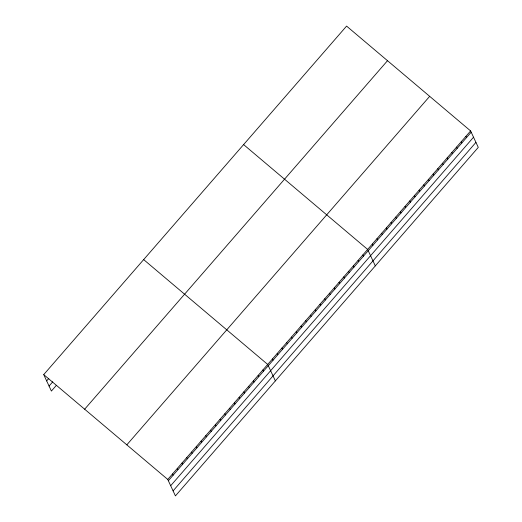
<?xml version="1.0" encoding="UTF-8"?>
<svg xmlns="http://www.w3.org/2000/svg" width="522" height="522" viewBox="0 0 522 522"><rect width="100%" height="100%" fill="white"/><g stroke="black" fill="none" stroke-linecap="round" stroke-linejoin="round"><path stroke-width="0.78" d="M43.724 374.613L346.575 26.1L470.603 130.931L478.276 147.387L175.425 495.9L167.751 479.444L43.724 374.613L51.397 391.069L56.154 385.595M46.654 380.897L48.768 378.463M49.061 386.058L52.761 381.797M84.655 409.209L387.507 60.696M126.82 444.855L429.678 96.335M167.751 479.444L470.603 130.931M168.345 480.716L471.196 132.196M170.681 485.728L473.532 137.208M173.089 490.889L475.94 142.375M243.604 144.594L367.632 249.425L375.305 265.881M143.667 259.604L267.695 364.434L275.368 380.89M465.924 136.32L466.518 137.586M461.246 141.703L461.833 142.969M456.561 147.087L457.155 148.359M451.882 152.476L452.476 153.742M447.204 157.859L447.791 159.132M442.519 163.249L443.113 164.515M437.841 168.632L438.434 169.904M433.162 174.022L433.749 175.288M428.477 179.405L429.071 180.677M423.799 184.795L424.393 186.06M419.12 190.178L419.708 191.45M414.442 195.567L415.029 196.833M409.757 200.95L410.351 202.216M405.079 206.34L405.672 207.606M400.4 211.723L400.987 212.989M395.715 217.106L396.309 218.379M391.037 222.496L391.63 223.762M386.358 227.879L386.946 229.151M381.673 233.269L382.267 234.535M376.995 238.652L377.589 239.924M372.317 244.042L372.904 245.307M362.875 254.906L363.469 256.171M358.118 260.38L358.705 261.646M353.355 265.855L353.949 267.127M348.598 271.336L349.192 272.601M343.841 276.81L344.429 278.076M339.078 282.285L339.672 283.557M334.321 287.766L334.909 289.031M329.558 293.24L330.152 294.506M324.801 298.714L325.395 299.987M320.045 304.195L320.632 305.461M315.281 309.67L315.875 310.936M310.525 315.144L311.119 316.417M305.768 320.625L306.355 321.891M301.005 326.1L301.599 327.366M296.248 331.574L296.842 332.847M291.491 337.055L292.079 338.321M286.728 342.53L287.322 343.796M281.971 348.004L282.559 349.277M277.208 353.485L277.802 354.751M272.451 358.96L273.045 360.226M262.931 369.915L263.525 371.181M258.175 375.39L258.768 376.656M253.418 380.864L254.005 382.137M248.655 386.345L249.248 387.611M243.898 391.82L244.485 393.086M239.135 397.294L239.728 398.567M234.378 402.775L234.972 404.041M229.621 408.25L230.209 409.516M224.858 413.724L225.452 414.997M220.101 419.205L220.695 420.471M215.345 424.68L215.932 425.945M210.581 430.154L211.175 431.426M205.825 435.635L206.418 436.901M201.068 441.11L201.655 442.375M196.305 446.584L196.898 447.856M191.548 452.065L192.135 453.331M186.785 457.54L187.378 458.805M182.028 463.014L182.622 464.286M177.271 468.495L177.858 469.761M172.508 473.969L173.102 475.235"/></g></svg>
